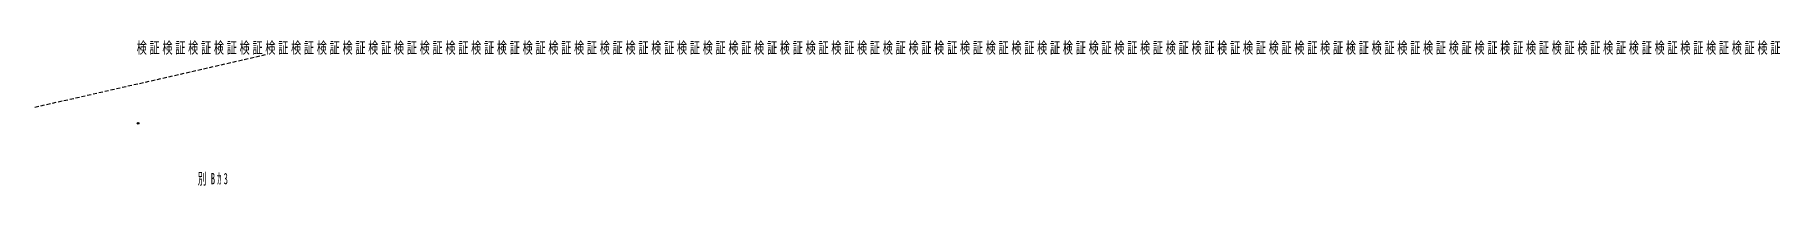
# Model space of a CAD drawing. Units: millimetres on the paper. Extents: x -30 to 496, y -22 to 22.
import ezdxf

# ---------------------------------------------------------------- set-up
doc = ezdxf.new("R2010")
doc.units = ezdxf.units.MM
doc.header["$PDMODE"] = 32
doc.header["$PDSIZE"] = 0.5
doc.linetypes.add('DASHED1', pattern=[1.8, 1.2, -0.6])
for name, color, linetype in [('0-0_0', 3, 'DASHED1'), ('4-9', 4, 'Continuous'), ('6-7', 2, 'Continuous')]:
    doc.layers.add(name, color=color, linetype=linetype)
doc.styles.add('ＭＳ ゴシック', font='')
doc.styles.get('ＭＳ ゴシック').set_extended_font_data('MS Gothic')

msp = doc.modelspace()

# ---------------------------------------------------------------- linework, layer by layer
at = {"layer": '0-0_0'}
msp.add_line((-30, 2), (40, 18), dxfattribs=at)
at = {"layer": '4-9'}
msp.add_point((1.125, -2.875), dxfattribs=at)

# ---------------------------------------------------------------- texts
at = {"layer": '0-0_0', "color": 2, "insert": (19.125, -21.75), "char_height": 3.446, "attachment_point": 7, "style": 'ＭＳ ゴシック'}
msp.add_mtext('\\T1.48;\\W0.55;別Bｶ3', dxfattribs=at)
at = {"layer": '6-7', "insert": (0.7, 17.875), "char_height": 3.446, "attachment_point": 7, "style": 'ＭＳ ゴシック'}
msp.add_mtext('\\T1.27;\\W0.65;検証検証検証検証検証検証検証検証検証検証検証検証検証検証検証検証検証検証検証検証検証検証検証検証検証検証検証検証検証検証検証検証検証検証検証検証検証検証検証検証検証検証検証検証検証検証検証検証検証検証検証検証検証検証検証検証検証検証検証検証検証検証検証検証', dxfattribs=at)

doc.saveas('drawing.dxf')
